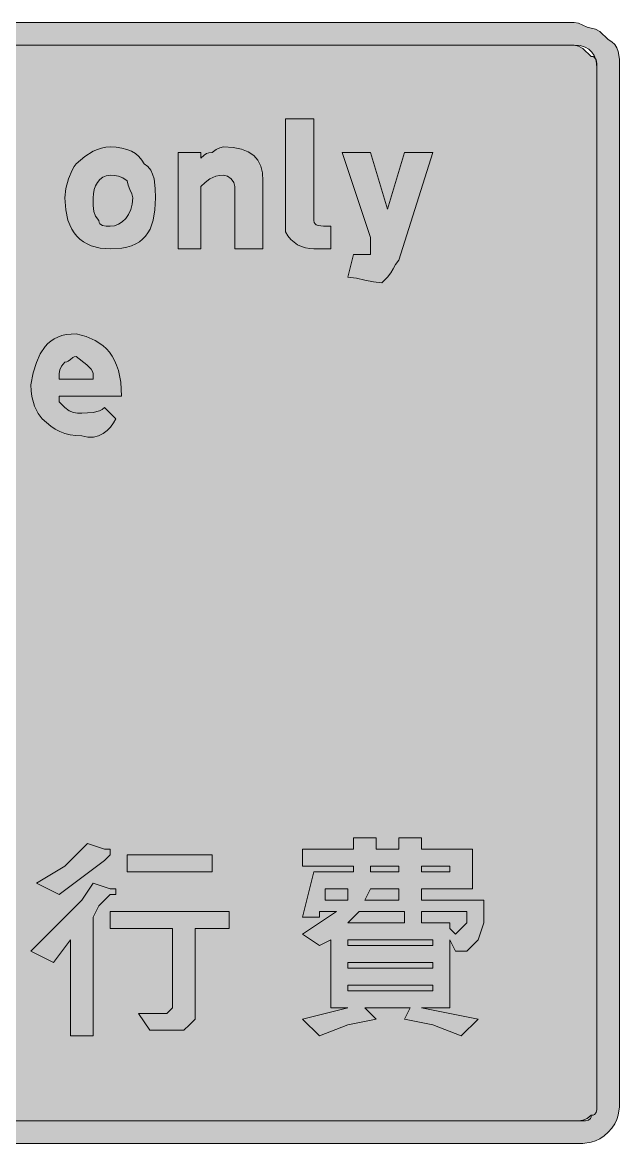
# Model space of a CAD drawing. Header units: metres. Extents: x 16 to 550, y 16 to 254.
# Drawn here: x 423.3 to 549.9, y 16.3 to 253.9 of the extents above; entities that cross this region are included whole.
import ezdxf

# ---------------------------------------------------------------- set-up
doc = ezdxf.new("R2010")
doc.units = ezdxf.units.M
doc.layers.add('FILL_BLACK_000000', color=7, linetype='Continuous', true_color=0x000000)
doc.layers.add('FILL_WHITE_FFFFFF', color=7, linetype='Continuous', true_color=0xffffff)

msp = doc.modelspace()

# ---------------------------------------------------------------- hatches: boundary and pattern name
at = {"layer": 'FILL_BLACK_000000', "true_color": 0x000000}
h = msp.add_hatch(color=7, dxfattribs=at)
h.dxf.hatch_style = 1
h.paths.add_polyline_path([(542.07, 253.32), (542.97, 252.91), (543.87, 252.72), (544.77, 252.51), (545.67, 251.97), (547.47, 250.32), (548.26, 249.82), (548.86, 249.21), (549.28, 248.53), (549.57, 247.77), (549.83, 246.1), (549.87, 244.32), (549.87, 25.92), (549.83, 24.12), (549.57, 22.32), (549.28, 21.42), (548.86, 20.52), (548.26, 19.62), (547.47, 18.72), (546.57, 17.93), (545.67, 17.33), (544.77, 16.91), (543.87, 16.62), (542.07, 16.36), (540.27, 16.32), (25.47, 16.32), (21.87, 16.32), (20.97, 17.03), (20.07, 17.52), (19.17, 18.01), (18.27, 18.72), (18.08, 19.62), (17.67, 20.52), (17.26, 21.42), (17.07, 22.32), (16.38, 23.22), (16.02, 24.12), (15.89, 25.02), (15.87, 25.92), (15.87, 244.32), (16.08, 246.1), (16.62, 247.77), (17.39, 249.21), (18.27, 250.32), (20.07, 251.89), (21.87, 253.02), (22.77, 253.41), (23.67, 253.69), (24.57, 253.86), (25.47, 253.92), (540.27, 253.92), (541.17, 253.73), (542.07, 253.32)])
h.paths.add_polyline_path([(24.57, 248.91), (23.67, 248.37), (21.87, 246.72), (21.27, 246.57), (20.86, 246.21), (20.72, 245.92), (20.67, 245.52), (20.67, 244.32), (20.67, 25.92), (20.69, 25.02), (20.82, 24.12), (21.18, 23.22), (21.87, 22.32), (22.77, 21.63), (23.67, 21.27), (24.57, 21.14), (25.47, 21.12), (540.27, 21.12), (541.17, 21.14), (542.07, 21.27), (542.97, 21.63), (543.87, 22.32), (544.27, 22.37), (544.56, 22.51), (544.92, 22.92), (545.07, 23.52), (545.07, 25.92), (545.07, 244.32), (545.01, 245.22), (544.83, 246.08), (544.5, 246.89), (544.02, 247.62), (543.37, 248.23), (542.54, 248.71), (541.51, 249.01), (540.27, 249.12), (25.47, 249.12), (24.57, 248.91)], flags=16)
h = msp.add_hatch(color=7, dxfattribs=at)
h.dxf.hatch_style = 1
h.paths.add_polyline_path([(485.07, 211.92), (485.13, 211.52), (485.3, 211.23), (485.58, 211.01), (485.97, 210.87), (487.1, 210.74), (488.67, 210.72), (488.67, 205.92), (487.47, 205.92), (485.07, 205.92), (484.17, 205.98), (483.29, 206.14), (482.43, 206.43), (481.62, 206.82), (480.86, 207.33), (480.18, 207.94), (479.57, 208.68), (479.07, 209.52), (479.07, 210.72), (479.07, 233.52), (485.07, 233.52), (485.07, 211.92)])
h = msp.add_hatch(color=7, dxfattribs=at)
h.dxf.hatch_style = 1
h.paths.add_polyline_path([(450.98, 211.99), (450.33, 210.14), (449.89, 209.34), (449.37, 208.62), (448.76, 207.99), (448.07, 207.44), (447.29, 206.97), (446.41, 206.59), (445.43, 206.3), (444.35, 206.09), (441.87, 205.92), (439.73, 206.09), (437.84, 206.59), (436.98, 206.97), (436.2, 207.44), (435.47, 207.99), (434.82, 208.62), (434.24, 209.34), (433.73, 210.14), (433.29, 211.02), (432.93, 211.99), (432.44, 214.19), (432.27, 216.72), (432.48, 218.69), (433.02, 220.77), (433.79, 222.63), (434.22, 223.36), (434.67, 223.92), (436.47, 225.49), (438.27, 226.62), (439.17, 227.01), (440.07, 227.29), (440.97, 227.46), (441.87, 227.52), (443.16, 227.46), (444.35, 227.29), (445.41, 227.01), (446.37, 226.62), (447.21, 226.11), (447.95, 225.49), (448.56, 224.76), (449.07, 223.92), (449.86, 223.36), (450.46, 222.63), (450.88, 221.75), (451.17, 220.77), (451.43, 218.69), (451.47, 216.72), (451.35, 214.19), (450.98, 211.99)])
h.paths.add_polyline_path([(446.07, 218.52), (445.66, 219.42), (445.47, 220.32), (444.57, 221.01), (443.67, 221.37), (442.77, 221.5), (441.87, 221.52), (441.03, 221.41), (440.3, 221.11), (439.68, 220.63), (439.17, 220.02), (438.78, 219.29), (438.5, 218.48), (438.33, 217.62), (438.27, 216.72), (438.29, 215.13), (438.42, 213.87), (438.78, 212.84), (439.47, 211.92), (439.52, 211.52), (439.68, 211.23), (440.22, 210.87), (440.99, 210.74), (441.87, 210.72), (442.77, 210.83), (443.63, 211.15), (444.44, 211.67), (445.17, 212.37), (445.78, 213.24), (446.26, 214.26), (446.56, 215.43), (446.67, 216.72), (446.48, 217.62), (446.07, 218.52)], flags=16)
h = msp.add_hatch(color=7, dxfattribs=at)
h.dxf.hatch_style = 1
h.paths.add_polyline_path([(468.27, 205.92), (468.27, 217.92), (468.27, 219.12), (468.06, 220), (467.52, 220.77), (466.75, 221.31), (465.87, 221.52), (465.02, 221.47), (464.28, 221.31), (463.02, 220.77), (461.99, 220), (461.07, 219.12), (461.07, 205.92), (456.27, 205.92), (456.27, 226.32), (461.07, 226.32), (461.07, 225.12), (461.78, 225.81), (462.27, 226.17), (462.76, 226.3), (463.47, 226.32), (464.35, 227.01), (465.12, 227.37), (465.87, 227.52), (467.95, 227.41), (469.71, 227.07), (471.16, 226.51), (472.32, 225.72), (473.19, 224.71), (473.8, 223.47), (474.16, 222.01), (474.27, 220.32), (474.27, 205.92), (468.27, 205.92)])
h = msp.add_hatch(color=7, dxfattribs=at)
h.dxf.hatch_style = 1
h.paths.add_polyline_path([(503.07, 203.52), (502.36, 202.62), (501.87, 201.72), (501.38, 200.82), (500.67, 199.92), (499.47, 198.72), (497.67, 198.91), (495.87, 199.32), (494.07, 199.73), (492.27, 199.92), (493.47, 204.72), (494.67, 204.72), (497.07, 204.72), (497.07, 205.92), (497.07, 208.32), (491.07, 226.32), (497.07, 226.32), (500.67, 214.32), (504.27, 226.32), (510.27, 226.32), (503.07, 203.52)])
h = msp.add_hatch(color=7, dxfattribs=at)
h.dxf.hatch_style = 1
h.paths.add_polyline_path([(431.07, 173.52), (432.27, 172.32), (433.17, 171.63), (434.07, 171.27), (434.97, 171.14), (435.87, 171.12), (438.27, 171.27), (439.58, 171.63), (440.17, 171.92), (440.67, 172.32), (443.07, 169.92), (442.56, 169.03), (441.95, 168.18), (441.21, 167.41), (440.37, 166.77), (439.41, 166.3), (438.35, 166.04), (437.16, 166.03), (435.87, 166.32), (434.57, 166.38), (433.38, 166.54), (432.26, 166.83), (431.22, 167.22), (430.23, 167.73), (429.29, 168.34), (427.47, 169.92), (426.59, 171.04), (425.82, 172.62), (425.28, 174.64), (425.12, 175.83), (425.07, 177.12), (425.58, 179.65), (426.23, 181.84), (427.05, 183.7), (428.07, 185.22), (428.66, 185.85), (429.31, 186.4), (430.03, 186.87), (430.81, 187.24), (431.66, 187.54), (432.58, 187.75), (434.67, 187.92), (436.81, 187.35), (438.7, 186.53), (440.34, 185.43), (441.07, 184.77), (441.72, 184.02), (442.3, 183.19), (442.81, 182.27), (443.25, 181.26), (443.61, 180.16), (444.1, 177.65), (444.27, 174.72), (431.07, 174.72), (431.07, 173.52)])
h.paths.add_polyline_path([(438.27, 179.52), (438.16, 179.97), (437.88, 180.42), (436.92, 181.32), (434.67, 183.12), (434.27, 183.07), (433.96, 182.93), (433.47, 182.52), (432.98, 182.11), (432.67, 181.97), (432.27, 181.92), (431.58, 181.04), (431.22, 180.27), (431.07, 179.52), (431.07, 178.32), (438.27, 178.32), (438.27, 179.52)], flags=16)
h = msp.add_hatch(color=7, dxfattribs=at)
h.dxf.hatch_style = 1
h.paths.add_polyline_path([(507.87, 81.12), (507.87, 79.92), (507.87, 78.72), (518.67, 78.72), (518.67, 70.32), (507.87, 70.32), (507.87, 67.92), (521.07, 67.92), (521.07, 63.12), (519.87, 59.52), (518.67, 58.32), (517.47, 57.12), (515.07, 57.12), (513.87, 59.52), (513.87, 45.12), (507.87, 45.12), (513.87, 43.92), (519.87, 42.72), (516.27, 39.12), (510.27, 41.52), (504.27, 42.72), (505.47, 45.12), (495.87, 45.12), (498.27, 42.72), (492.27, 41.52), (486.27, 39.12), (482.67, 42.72), (492.27, 45.12), (488.67, 45.12), (488.67, 59.52), (486.27, 58.32), (482.67, 60.72), (486.27, 63.12), (489.87, 65.52), (486.27, 65.52), (486.27, 64.32), (482.67, 64.32), (485.07, 73.92), (493.47, 73.92), (493.47, 75.12), (482.67, 75.12), (482.67, 78.72), (493.47, 78.72), (493.47, 81.12), (497.07, 81.12), (498.27, 81.12), (498.27, 79.92), (498.27, 78.72), (503.07, 78.72), (503.07, 81.12), (506.67, 81.12), (507.87, 81.12)])
h.paths.add_polyline_path([(487.47, 70.32), (487.47, 67.92), (492.27, 67.92), (492.27, 70.32), (487.47, 70.32)], flags=16)
h.paths.add_polyline_path([(503.07, 73.92), (503.07, 75.12), (497.07, 75.12), (497.07, 73.92), (503.07, 73.92)], flags=16)
h.paths.add_polyline_path([(503.07, 67.92), (503.07, 70.32), (497.07, 70.32), (495.87, 67.92), (503.07, 67.92)], flags=16)
h.paths.add_polyline_path([(507.87, 75.12), (507.87, 73.92), (513.87, 73.92), (513.87, 75.12), (507.87, 75.12)], flags=16)
h.paths.add_polyline_path([(510.27, 59.52), (492.27, 59.52), (492.27, 58.32), (510.27, 58.32), (510.27, 59.52)], flags=16)
h.paths.add_polyline_path([(504.27, 65.52), (494.67, 65.52), (492.27, 63.12), (504.27, 63.12), (504.27, 65.52)], flags=16)
h.paths.add_polyline_path([(516.27, 61.92), (517.47, 63.12), (517.47, 65.52), (507.87, 65.52), (507.87, 63.12), (513.87, 63.12), (513.87, 61.92), (515.07, 60.72), (516.27, 61.92)], flags=16)
h.paths.add_polyline_path([(492.27, 54.72), (492.27, 53.52), (510.27, 53.52), (510.27, 54.72), (492.27, 54.72)], flags=16)
h.paths.add_polyline_path([(510.27, 49.92), (492.27, 49.92), (492.27, 48.72), (510.27, 48.72), (510.27, 49.92)], flags=16)
h = msp.add_hatch(color=7, dxfattribs=at)
h.dxf.hatch_style = 1
h.paths.add_polyline_path([(432.27, 75.12), (437.07, 79.92), (440.67, 78.72), (441.87, 78.72), (441.87, 77.52), (440.67, 76.32), (435.87, 72.72), (431.07, 69.12), (426.27, 71.52), (432.27, 75.12)])
h = msp.add_hatch(color=7, dxfattribs=at)
h.dxf.hatch_style = 1
h.paths.add_polyline_path([(463.47, 77.52), (463.47, 73.92), (445.47, 73.92), (445.47, 77.52), (463.47, 77.52)])
h = msp.add_hatch(color=7, dxfattribs=at)
h.dxf.hatch_style = 1
h.paths.add_polyline_path([(428.67, 60.72), (432.27, 64.32), (435.87, 67.92), (438.27, 71.52), (441.87, 70.32), (443.07, 70.32), (443.07, 69.12), (441.87, 69.12), (439.47, 66.72), (438.27, 64.32), (438.27, 39.12), (433.47, 39.12), (433.47, 59.52), (429.87, 54.72), (425.07, 57.12), (428.67, 60.72)])
h = msp.add_hatch(color=7, dxfattribs=at)
h.dxf.hatch_style = 1
h.paths.add_polyline_path([(441.87, 61.92), (441.87, 65.52), (467.07, 65.52), (467.07, 61.92), (459.87, 61.92), (459.87, 46.32), (459.87, 45.12), (459.87, 43.92), (459.87, 42.72), (458.67, 41.52), (457.47, 40.32), (456.27, 40.32), (455.07, 40.32), (452.67, 40.32), (450.27, 40.32), (447.87, 43.92), (453.87, 43.92), (455.07, 45.12), (455.07, 46.32), (455.07, 47.52), (455.07, 61.92), (441.87, 61.92)])
at = {"layer": 'FILL_WHITE_FFFFFF', "true_color": 0xffffff}
h = msp.add_hatch(color=7, dxfattribs=at)
h.dxf.hatch_style = 1
h.paths.add_polyline_path([(540.27, 249.12), (541.17, 248.91), (542.07, 248.37), (543.87, 246.72), (544.27, 246.67), (544.56, 246.51), (544.92, 245.97), (545.05, 245.2), (545.07, 244.32), (545.07, 25.92), (545.07, 23.52), (544.92, 22.92), (544.56, 22.51), (544.27, 22.37), (543.87, 22.32), (543.82, 21.92), (543.68, 21.63), (543.27, 21.27), (542.67, 21.12), (540.27, 21.12), (25.47, 21.12), (24.57, 21.14), (23.67, 21.27), (22.77, 21.63), (21.87, 22.32), (21.18, 23.22), (20.82, 24.12), (20.69, 25.02), (20.67, 25.92), (20.67, 244.32), (20.69, 245.2), (20.82, 245.97), (21.18, 246.51), (21.47, 246.67), (21.87, 246.72), (23.67, 248.37), (24.57, 248.91), (25.47, 249.12), (540.27, 249.12)])

# ---------------------------------------------------------------- linework, layer by layer
at = {"layer": 'FILL_BLACK_000000', "lineweight": 0, "true_color": 0x000000}
for points in [[(25.47, 253.92), (540.27, 253.92), (541.17, 253.73), (542.07, 253.32), (542.97, 252.91), (543.87, 252.72), (544.77, 252.51), (545.67, 251.97), (547.47, 250.32), (548.26, 249.82), (548.86, 249.21), (549.28, 248.53), (549.57, 247.77), (549.83, 246.1), (549.87, 244.32), (549.87, 25.92), (549.83, 24.12), (549.57, 22.32), (549.28, 21.42), (548.86, 20.52), (548.26, 19.62), (547.47, 18.72), (546.57, 17.93), (545.67, 17.33), (544.77, 16.91), (543.87, 16.62), (542.07, 16.36), (540.27, 16.32), (25.47, 16.32)], [(25.47, 21.12), (540.27, 21.12), (541.17, 21.14), (542.07, 21.27), (542.97, 21.63), (543.87, 22.32), (544.27, 22.37), (544.56, 22.51), (544.92, 22.92), (545.07, 23.52), (545.07, 25.92), (545.07, 244.32), (545.01, 245.22), (544.83, 246.08), (544.5, 246.89), (544.02, 247.62), (543.37, 248.23), (542.54, 248.71), (541.51, 249.01), (540.27, 249.12), (25.47, 249.12)]]:
    msp.add_lwpolyline(points, dxfattribs=at)
for points in [[(485.07, 211.92), (485.13, 211.52), (485.3, 211.23), (485.58, 211.01), (485.97, 210.87), (487.1, 210.74), (488.67, 210.72), (488.67, 205.92), (487.47, 205.92), (485.07, 205.92), (484.17, 205.98), (483.29, 206.14), (482.43, 206.43), (481.62, 206.82), (480.86, 207.33), (480.18, 207.94), (479.57, 208.68), (479.07, 209.52), (479.07, 210.72), (479.07, 233.52), (485.07, 233.52)], [(450.98, 211.99), (450.33, 210.14), (449.89, 209.34), (449.37, 208.62), (448.76, 207.99), (448.07, 207.44), (447.29, 206.97), (446.41, 206.59), (445.43, 206.3), (444.35, 206.09), (441.87, 205.92), (439.73, 206.09), (437.84, 206.59), (436.98, 206.97), (436.2, 207.44), (435.47, 207.99), (434.82, 208.62), (434.24, 209.34), (433.73, 210.14), (433.29, 211.02), (432.93, 211.99), (432.44, 214.19), (432.27, 216.72), (432.48, 218.69), (433.02, 220.77), (433.79, 222.63), (434.22, 223.36), (434.67, 223.92), (436.47, 225.49), (438.27, 226.62), (439.17, 227.01), (440.07, 227.29), (440.97, 227.46), (441.87, 227.52), (443.16, 227.46), (444.35, 227.29), (445.41, 227.01), (446.37, 226.62), (447.21, 226.11), (447.95, 225.49), (448.56, 224.76), (449.07, 223.92), (449.86, 223.36), (450.46, 222.63), (450.88, 221.75), (451.17, 220.77), (451.43, 218.69), (451.47, 216.72), (451.35, 214.19)], [(468.27, 205.92), (468.27, 217.92), (468.27, 219.12), (468.06, 220), (467.52, 220.77), (466.75, 221.31), (465.87, 221.52), (465.02, 221.47), (464.28, 221.31), (463.02, 220.77), (461.99, 220), (461.07, 219.12), (461.07, 205.92), (456.27, 205.92), (456.27, 226.32), (461.07, 226.32), (461.07, 225.12), (461.78, 225.81), (462.27, 226.17), (462.76, 226.3), (463.47, 226.32), (464.35, 227.01), (465.12, 227.37), (465.87, 227.52), (467.95, 227.41), (469.71, 227.07), (471.16, 226.51), (472.32, 225.72), (473.19, 224.71), (473.8, 223.47), (474.16, 222.01), (474.27, 220.32), (474.27, 205.92)], [(503.07, 203.52), (502.36, 202.62), (501.87, 201.72), (501.38, 200.82), (500.67, 199.92), (499.47, 198.72), (497.67, 198.91), (495.87, 199.32), (494.07, 199.73), (492.27, 199.92), (493.47, 204.72), (494.67, 204.72), (497.07, 204.72), (497.07, 205.92), (497.07, 208.32), (491.07, 226.32), (497.07, 226.32), (500.67, 214.32), (504.27, 226.32), (510.27, 226.32)], [(446.07, 218.52), (445.66, 219.42), (445.47, 220.32), (444.57, 221.01), (443.67, 221.37), (442.77, 221.5), (441.87, 221.52), (441.03, 221.41), (440.3, 221.11), (439.68, 220.63), (439.17, 220.02), (438.78, 219.29), (438.5, 218.48), (438.33, 217.62), (438.27, 216.72), (438.29, 215.13), (438.42, 213.87), (438.78, 212.84), (439.47, 211.92), (439.52, 211.52), (439.68, 211.23), (440.22, 210.87), (440.99, 210.74), (441.87, 210.72), (442.77, 210.83), (443.63, 211.15), (444.44, 211.67), (445.17, 212.37), (445.78, 213.24), (446.26, 214.26), (446.56, 215.43), (446.67, 216.72), (446.48, 217.62)], [(431.07, 173.52), (432.27, 172.32), (433.17, 171.63), (434.07, 171.27), (434.97, 171.14), (435.87, 171.12), (438.27, 171.27), (439.58, 171.63), (440.17, 171.92), (440.67, 172.32), (443.07, 169.92), (442.56, 169.03), (441.95, 168.18), (441.21, 167.41), (440.37, 166.77), (439.41, 166.3), (438.35, 166.04), (437.16, 166.03), (435.87, 166.32), (434.57, 166.38), (433.38, 166.54), (432.26, 166.83), (431.22, 167.22), (430.23, 167.73), (429.29, 168.34), (427.47, 169.92), (426.59, 171.04), (425.82, 172.62), (425.28, 174.64), (425.12, 175.83), (425.07, 177.12), (425.58, 179.65), (426.23, 181.84), (427.05, 183.7), (428.07, 185.22), (428.66, 185.85), (429.31, 186.4), (430.03, 186.87), (430.81, 187.24), (431.66, 187.54), (432.58, 187.75), (434.67, 187.92), (436.81, 187.35), (438.7, 186.53), (440.34, 185.43), (441.07, 184.77), (441.72, 184.02), (442.3, 183.19), (442.81, 182.27), (443.25, 181.26), (443.61, 180.16), (444.1, 177.65), (444.27, 174.72), (431.07, 174.72)], [(438.27, 179.52), (438.16, 179.97), (437.88, 180.42), (436.92, 181.32), (434.67, 183.12), (434.27, 183.07), (433.96, 182.93), (433.47, 182.52), (432.98, 182.11), (432.67, 181.97), (432.27, 181.92), (431.58, 181.04), (431.22, 180.27), (431.07, 179.52), (431.07, 178.32), (438.27, 178.32)], [(507.87, 81.12), (507.87, 79.92), (507.87, 78.72), (518.67, 78.72), (518.67, 70.32), (507.87, 70.32), (507.87, 67.92), (521.07, 67.92), (521.07, 63.12), (519.87, 59.52), (518.67, 58.32), (517.47, 57.12), (515.07, 57.12), (513.87, 59.52), (513.87, 45.12), (507.87, 45.12), (513.87, 43.92), (519.87, 42.72), (516.27, 39.12), (510.27, 41.52), (504.27, 42.72), (505.47, 45.12), (495.87, 45.12), (498.27, 42.72), (492.27, 41.52), (486.27, 39.12), (482.67, 42.72), (492.27, 45.12), (488.67, 45.12), (488.67, 59.52), (486.27, 58.32), (482.67, 60.72), (486.27, 63.12), (489.87, 65.52), (486.27, 65.52), (486.27, 64.32), (482.67, 64.32), (485.07, 73.92), (493.47, 73.92), (493.47, 75.12), (482.67, 75.12), (482.67, 78.72), (493.47, 78.72), (493.47, 81.12), (497.07, 81.12), (498.27, 81.12), (498.27, 79.92), (498.27, 78.72), (503.07, 78.72), (503.07, 81.12), (506.67, 81.12)], [(432.27, 75.12), (437.07, 79.92), (440.67, 78.72), (441.87, 78.72), (441.87, 77.52), (440.67, 76.32), (435.87, 72.72), (431.07, 69.12), (426.27, 71.52)], [(463.47, 77.52), (463.47, 73.92), (445.47, 73.92), (445.47, 77.52)], [(503.07, 73.92), (503.07, 75.12), (497.07, 75.12), (497.07, 73.92)], [(507.87, 75.12), (507.87, 73.92), (513.87, 73.92), (513.87, 75.12)], [(428.67, 60.72), (432.27, 64.32), (435.87, 67.92), (438.27, 71.52), (441.87, 70.32), (443.07, 70.32), (443.07, 69.12), (441.87, 69.12), (439.47, 66.72), (438.27, 64.32), (438.27, 39.12), (433.47, 39.12), (433.47, 59.52), (429.87, 54.72), (425.07, 57.12)], [(487.47, 70.32), (487.47, 67.92), (492.27, 67.92), (492.27, 70.32)], [(503.07, 67.92), (503.07, 70.32), (497.07, 70.32), (495.87, 67.92)], [(441.87, 61.92), (441.87, 65.52), (467.07, 65.52), (467.07, 61.92), (459.87, 61.92), (459.87, 46.32), (459.87, 45.12), (459.87, 43.92), (459.87, 42.72), (458.67, 41.52), (457.47, 40.32), (456.27, 40.32), (455.07, 40.32), (452.67, 40.32), (450.27, 40.32), (447.87, 43.92), (453.87, 43.92), (455.07, 45.12), (455.07, 46.32), (455.07, 47.52), (455.07, 61.92)], [(504.27, 65.52), (494.67, 65.52), (492.27, 63.12), (504.27, 63.12)], [(516.27, 61.92), (517.47, 63.12), (517.47, 65.52), (507.87, 65.52), (507.87, 63.12), (513.87, 63.12), (513.87, 61.92), (515.07, 60.72)], [(510.27, 59.52), (492.27, 59.52), (492.27, 58.32), (510.27, 58.32)], [(492.27, 54.72), (492.27, 53.52), (510.27, 53.52), (510.27, 54.72)], [(510.27, 49.92), (492.27, 49.92), (492.27, 48.72), (510.27, 48.72)]]:
    msp.add_lwpolyline(points, close=True, dxfattribs=at)
at = {"layer": 'FILL_WHITE_FFFFFF', "lineweight": 0, "true_color": 0xffffff}
msp.add_lwpolyline([(25.47, 249.12), (540.27, 249.12), (541.17, 248.91), (542.07, 248.37), (543.87, 246.72), (544.27, 246.67), (544.56, 246.51), (544.92, 245.97), (545.05, 245.2), (545.07, 244.32), (545.07, 25.92), (545.07, 23.52), (544.92, 22.92), (544.56, 22.51), (544.27, 22.37), (543.87, 22.32), (543.82, 21.92), (543.68, 21.63), (543.27, 21.27), (542.67, 21.12), (540.27, 21.12), (25.47, 21.12)], dxfattribs=at)

doc.saveas('drawing.dxf')
